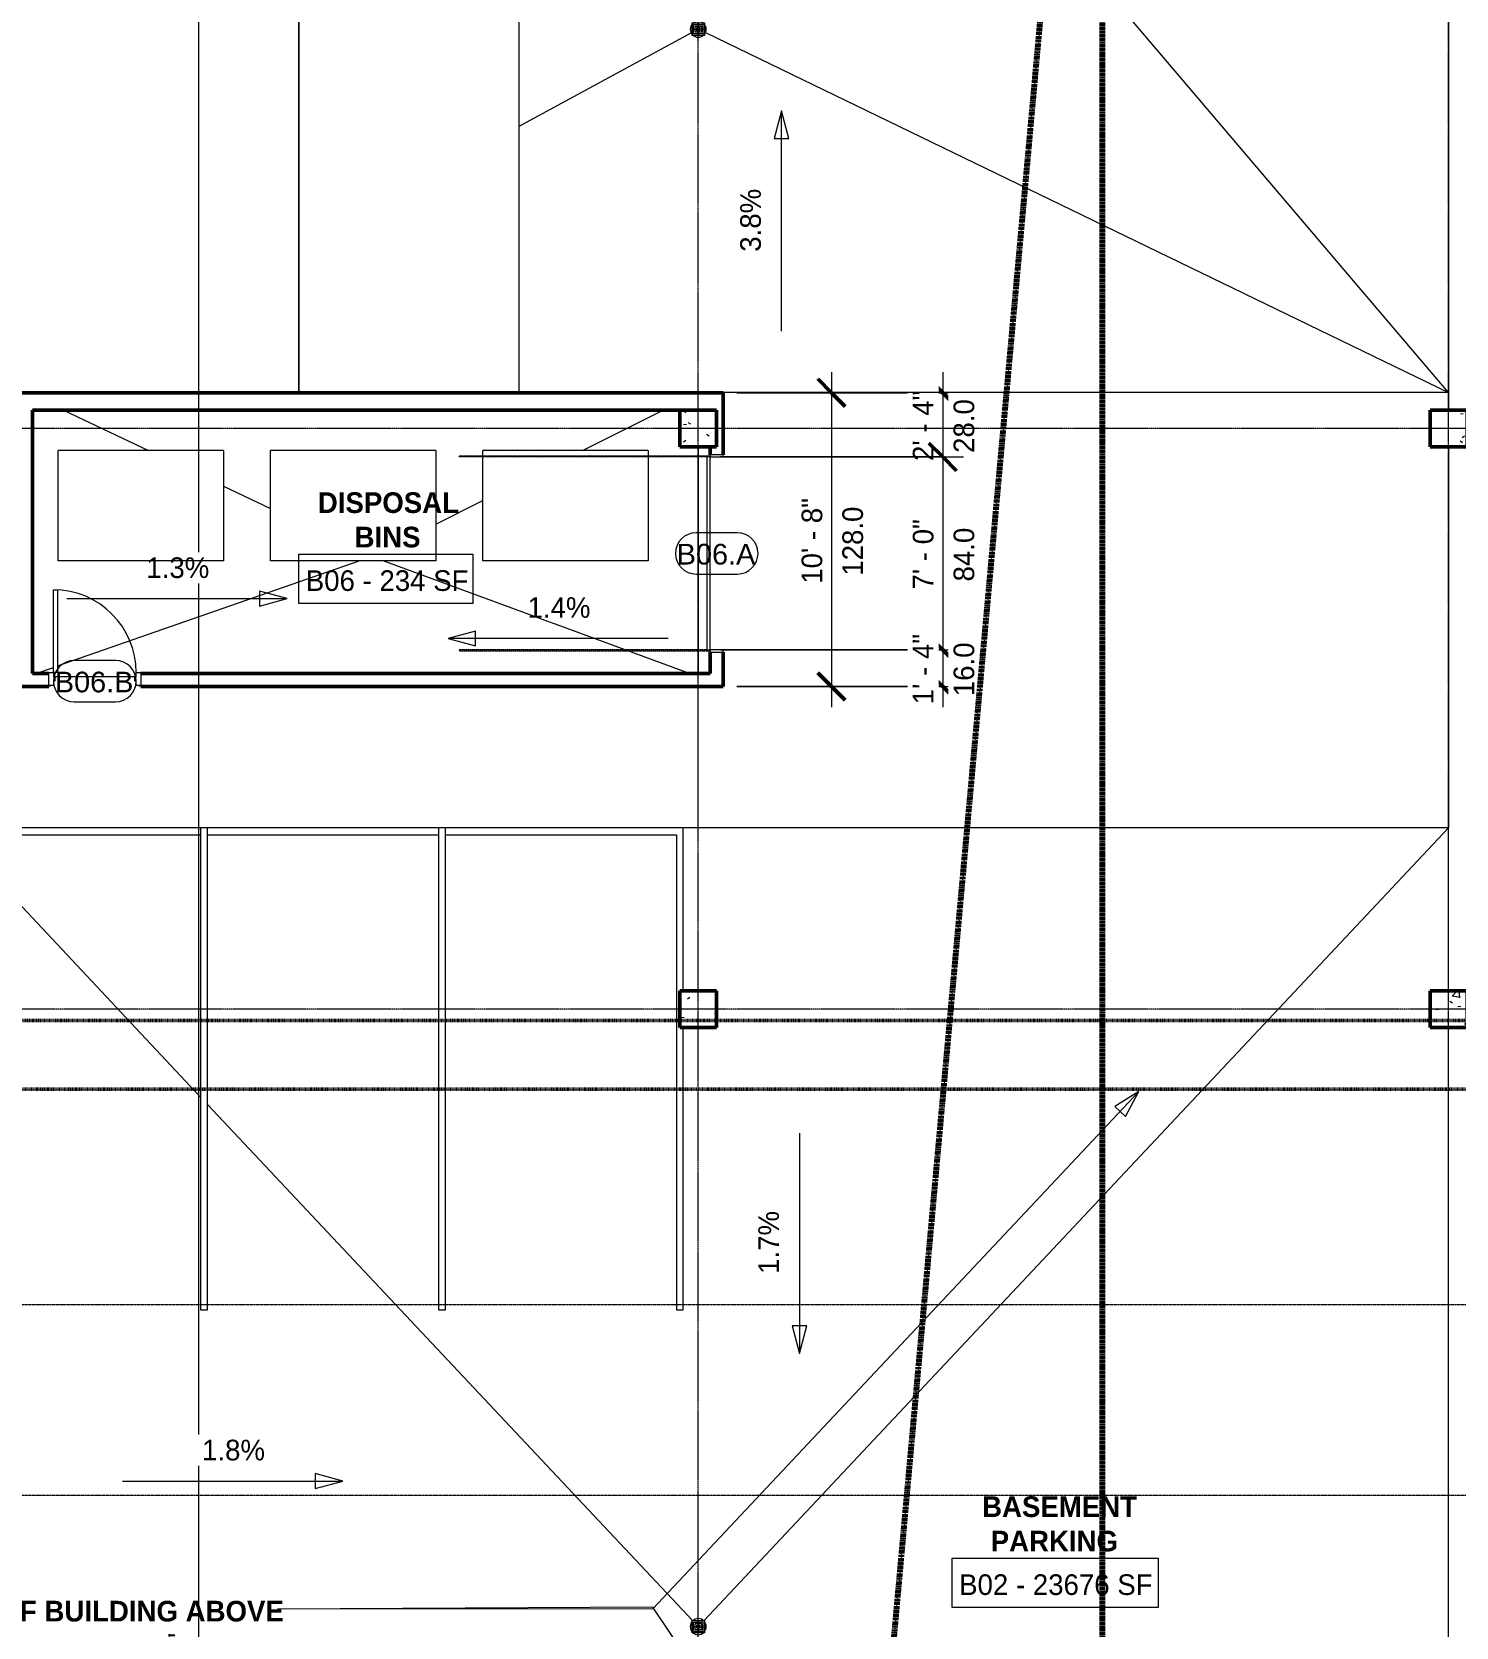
# Model space of a CAD drawing. Header units: inches. Extents: x -4218 to -1814, y 9706 to 12426.
# Drawn here: x -3118 to -2497, y 11013 to 11708 of the extents above; entities that cross this region are included whole.
import ezdxf

# ---------------------------------------------------------------- set-up
doc = ezdxf.new("R2010")
doc.units = ezdxf.units.IN
doc.header["$MEASUREMENT"] = 0
for name, pattern in [('Aligning Line 1_8_', [0.25, 0.125, -0.125]), ('Dash', [0.25, 0.125, -0.125]), ('Dash 1_16_', [0.125, 0.0625, -0.0625]), ('Grid Line 1_2_', [0.875, 0.5, -0.125, 0.125, -0.125])]:
    doc.linetypes.add(name, pattern=pattern)
for name, color, linetype, lineweight in [('0-2', 7, 'Continuous', 9), ('A-ANNO-DIMS', 211, 'Continuous', 9), ('A-ANNO-DIMS-96', 211, 'Continuous', 9), ('A-ANNO-NOTE', 131, 'Continuous', 9), ('A-AREA-IDEN', 2, 'Continuous', 9), ('A-DOOR-3', 31, 'Continuous', 20), ('A-DOOR-4', 31, 'Continuous', 9), ('A-DOOR-FRAM', 31, 'Continuous', 20), ('A-DOOR-HDLN', 31, 'Dash', 13), ('A-DOOR-IDEN', 31, 'Continuous', 9), ('A-FLOR-1', 10, 'Continuous', 13), ('A-GENM', 5, 'Continuous', 9), ('A-GENM-4', 5, 'Dash', 140), ('C-PROP-LINE-2', 91, 'Dash 1_16_', 50), ('G-ANNO-DIMS', 111, 'Continuous', 9), ('G-ANNO-SYMB', 111, 'Aligning Line 1_8_', 9), ('P-SANR-FIXT-1', 7, 'Continuous', 9), ('Q-SPCQ', 91, 'Continuous', 9), ('S-COLS', 52, 'Continuous', 9), ('S-COLS-1', 250, 'Continuous', 50), ('S-FNDN-7', 32, 'Continuous', 50), ('S-GRID-1', 1, 'Grid Line 1_2_', 9)]:
    doc.layers.add(name, color=color, linetype=linetype, lineweight=lineweight)
doc.styles.add('Arial_1', font='arial.ttf', dxfattribs={"height": 9})
doc.styles.add('Century Gothic', font='ufonts.com_century-gothic.ttf', dxfattribs={"height": 9})
doc.styles.add('Century Gothic_B', font='GOTHICB.TTF', dxfattribs={"height": 9})
doc.dimstyles.new('OD__1_16__Tol__', dxfattribs={"dimscale": 12, "dimtxt": 9.397514, "dimasz": 1, "dimexe": 0.75, "dimexo": 0.5, "dimgap": 0.125, "dimtad": 1, "dimdec": 4, "dimrnd": 0.0625, "dimzin": 3, "dimdsep": 46, "dimlunit": 4, "dimtxsty": 'Century Gothic', "dimblk1": 'OBLIQUE', "dimblk2": 'OBLIQUE', "dimsah": 1, "dimcen": 0.09, "dimdle": 0.75, "dimazin": 0, "dimtfac": 1, "dimtdec": 4, "dimtix": 1, "dimtmove": 0, "dimatfit": 3, "dimfxl": 1, "dimtvp": 1, "dimtfill": 1, "dimfrac": 2, "dimtolj": 1, "dimtzin": 0, "dimarcsym": 2})
doc.dimstyles.new('OD__1_8__Tol__', dxfattribs={"dimscale": 12, "dimtxt": 9.397514, "dimasz": 1, "dimexe": 0.75, "dimexo": 0.5, "dimgap": 0.125, "dimtad": 1, "dimdec": 3, "dimrnd": 0.125, "dimzin": 3, "dimdsep": 46, "dimlunit": 4, "dimtxsty": 'Century Gothic', "dimblk1": 'OBLIQUE', "dimblk2": 'OBLIQUE', "dimsah": 1, "dimcen": 0.09, "dimdle": 0.75, "dimazin": 0, "dimtfac": 1, "dimtdec": 4, "dimtix": 1, "dimtmove": 0, "dimatfit": 3, "dimfxl": 1, "dimtvp": 1, "dimtfill": 1, "dimfrac": 2, "dimtolj": 1, "dimtzin": 0, "dimarcsym": 2})

# ---------------------------------------------------------------- blocks, each defined once
blk = doc.blocks.new('DIMBLOCK13-FLOOR PLAN - BASEMENT')
at = {"layer": 'A-ANNO-DIMS-96', "lineweight": 50}
for p, q in [((-3045.16, 12089.19), (-3051.16, 12095.19)), ((-3045.16, 12089.19), (-3039.16, 12083.19)), ((-3045.16, 9889.19), (-3051.16, 9895.19)), ((-3045.16, 9889.19), (-3039.16, 9883.19))]:
    blk.add_line(p, q, dxfattribs=at)
at = {"layer": 'A-ANNO-DIMS-96'}
for p, q in [((-3045.16, 12098.19), (-3045.16, 9880.19)), ((-2832.12, 12089.19), (-3054.16, 12089.19)), ((-3045.16, 12089.19), (-2832.12, 12089.19)), ((-3813.32, 9889.19), (-3036.16, 9889.19)), ((-3045.16, 9889.19), (-3813.32, 9889.19))]:
    blk.add_line(p, q, dxfattribs=at)
at = {"layer": 'A-ANNO-DIMS-96', "color": 0, "insert": (-3058.19, 10966.44), "char_height": 9, "width": 54.5951, "attachment_point": 1, "rotation": 90, "line_spacing_factor": 0.984502, "style": 'Century Gothic', "bg_fill": 3, "box_fill_scale": 1.25, "bg_fill_color": 256, "bg_fill_true_color": 13158600, "bg_fill_transparency": 0}
blk.add_mtext('183\' - 4"', dxfattribs=at)
blk = doc.blocks.new('_Oblique')
at = {"color": 0, "linetype": 'ByBlock', "lineweight": -2}
blk.add_line((-0.5, -0.5), (0.5, 0.5), dxfattribs=at)
blk = doc.blocks.new('DIMBLOCK44-FLOOR PLAN - BASEMENT')
at = {"layer": 'A-ANNO-DIMS-96'}
for p, q in [((-2769.26, 11559.8), (-2769.26, 11413.8)), ((-2810.45, 11550.8), (-2760.26, 11550.8)), ((-2769.26, 11550.8), (-2810.45, 11550.8)), ((-2810.45, 11422.8), (-2760.26, 11422.8)), ((-2769.26, 11422.8), (-2810.45, 11422.8))]:
    blk.add_line(p, q, dxfattribs=at)
at = {"layer": 'A-ANNO-DIMS-96', "lineweight": 50}
for p, q in [((-2769.26, 11550.8), (-2775.26, 11556.8)), ((-2769.26, 11550.8), (-2763.26, 11544.8)), ((-2769.26, 11422.8), (-2775.26, 11428.8)), ((-2769.26, 11422.8), (-2763.26, 11416.8))]:
    blk.add_line(p, q, dxfattribs=at)
at = {"layer": 'A-ANNO-DIMS-96', "color": 0, "char_height": 9, "attachment_point": 1, "rotation": 90, "line_spacing_factor": 0.984502, "style": 'Century Gothic', "bg_fill": 3, "box_fill_scale": 1.25, "bg_fill_color": 256, "bg_fill_true_color": 13158600, "bg_fill_transparency": 0}
for s, insert, width in [('10\' - 8"', (-2782.29, 11467.56), 46.1821), ('128.0', (-2764.53, 11471.06), 37.7691)]:
    blk.add_mtext(s, dxfattribs=dict(at, insert=insert, width=width))
blk = doc.blocks.new('DIMBLOCK45-FLOOR PLAN - BASEMENT')
at = {"layer": 'A-ANNO-DIMS-96'}
for p, q in [((-2720.79, 11559.8), (-2720.79, 11522.8)), ((-2810.45, 11550.8), (-2711.79, 11550.8)), ((-2720.79, 11550.8), (-2810.45, 11550.8)), ((-2817.57, 11522.8), (-2711.79, 11522.8)), ((-2720.79, 11522.8), (-2817.57, 11522.8))]:
    blk.add_line(p, q, dxfattribs=at)
at = {"layer": 'A-ANNO-DIMS-96', "lineweight": 50}
for p, q in [((-2720.79, 11550.8), (-2726.79, 11556.8)), ((-2720.79, 11550.8), (-2714.79, 11544.8)), ((-2720.79, 11522.8), (-2726.79, 11528.8)), ((-2720.79, 11522.8), (-2714.79, 11516.8))]:
    blk.add_line(p, q, dxfattribs=at)
at = {"layer": 'A-ANNO-DIMS-96', "color": 0, "char_height": 9, "attachment_point": 1, "rotation": 90, "line_spacing_factor": 0.984502, "style": 'Century Gothic', "bg_fill": 3, "box_fill_scale": 1.25, "bg_fill_color": 256, "bg_fill_true_color": 13158600, "bg_fill_transparency": 0}
for s, insert, width in [('2\' - 4"', (-2733.83, 11521.06), 37.7691), ('28.0', (-2716.06, 11524.57), 29.356)]:
    blk.add_mtext(s, dxfattribs=dict(at, insert=insert, width=width))
blk = doc.blocks.new('DIMBLOCK46-FLOOR PLAN - BASEMENT')
at = {"layer": 'A-ANNO-DIMS-96', "lineweight": 50}
for p, q in [((-2720.79, 11522.8), (-2726.79, 11528.8)), ((-2720.79, 11522.8), (-2714.79, 11516.8)), ((-2720.79, 11438.8), (-2726.79, 11444.8)), ((-2720.79, 11438.8), (-2714.79, 11432.8))]:
    blk.add_line(p, q, dxfattribs=at)
at = {"layer": 'A-ANNO-DIMS-96'}
for p, q in [((-2817.57, 11522.8), (-2711.79, 11522.8)), ((-2720.79, 11522.8), (-2817.57, 11522.8)), ((-2720.79, 11522.8), (-2720.79, 11438.8)), ((-2817.57, 11438.8), (-2711.79, 11438.8)), ((-2720.79, 11438.8), (-2817.57, 11438.8))]:
    blk.add_line(p, q, dxfattribs=at)
at = {"layer": 'A-ANNO-DIMS-96', "color": 0, "char_height": 9, "attachment_point": 1, "rotation": 90, "line_spacing_factor": 0.984502, "style": 'Century Gothic', "bg_fill": 3, "box_fill_scale": 1.25, "bg_fill_color": 256, "bg_fill_true_color": 13158600, "bg_fill_transparency": 0}
for s, insert, width in [('7\' - 0"', (-2733.83, 11465.06), 37.7691), ('84.0', (-2716.06, 11468.57), 29.356)]:
    blk.add_mtext(s, dxfattribs=dict(at, insert=insert, width=width))
blk = doc.blocks.new('DIMBLOCK47-FLOOR PLAN - BASEMENT')
at = {"layer": 'A-ANNO-DIMS-96', "lineweight": 50}
for p, q in [((-2720.79, 11438.8), (-2726.79, 11444.8)), ((-2720.79, 11438.8), (-2714.79, 11432.8)), ((-2720.79, 11422.8), (-2726.79, 11428.8)), ((-2720.79, 11422.8), (-2714.79, 11416.8))]:
    blk.add_line(p, q, dxfattribs=at)
at = {"layer": 'A-ANNO-DIMS-96'}
for p, q in [((-2817.57, 11438.8), (-2711.79, 11438.8)), ((-2720.79, 11438.8), (-2817.57, 11438.8)), ((-2720.79, 11438.8), (-2720.79, 11413.8)), ((-2810.45, 11422.8), (-2711.79, 11422.8)), ((-2720.79, 11422.8), (-2810.45, 11422.8))]:
    blk.add_line(p, q, dxfattribs=at)
at = {"layer": 'A-ANNO-DIMS-96', "color": 0, "char_height": 9, "attachment_point": 1, "rotation": 90, "line_spacing_factor": 0.984502, "style": 'Century Gothic', "bg_fill": 3, "box_fill_scale": 1.25, "bg_fill_color": 256, "bg_fill_true_color": 13158600, "bg_fill_transparency": 0}
for s, insert, width in [('1\' - 4"', (-2733.83, 11415.06), 37.7691), ('16.0', (-2716.06, 11418.57), 29.356)]:
    blk.add_mtext(s, dxfattribs=dict(at, insert=insert, width=width))
blk = doc.blocks.new('Concrete-Rectangular-Column - ONE-V5-FLOOR PLAN - BASEMENT')
at = {"layer": 'S-COLS'}
h = blk.add_hatch(dxfattribs=at)
h.set_pattern_fill('FP_7', color=256, style=0, pattern_type=2)
h.set_pattern_definition([(50, (2827.324, -11535.19), (27.5427, -2.40992), [2.88, -31.68]), (355, (2827.324, -11535.19), (-5.327844, 28.884266), [2.304, -25.344]), (100.451, (2829.62, -11535.39), (22.215316, 26.47393), [2.448, -26.924]), (46.184, (2827.324, -11527.51), (40.98187, -6.35642), [4.32, -47.52]), (96.636, (2830.74, -11528.04), (35.89075, 37.40619), [3.671, -40.386]), (351.184, (2827.324, -11527.51), (35.89097, 37.40622), [3.456, -38.016]), (21, (2831.164, -11529.43), (22.921036, -15.46073), [2.88, -31.68]), (326, (2831.164, -11529.43), (9.34353, 27.84574), [2.304, -25.344]), (71.451, (2833.074, -11530.718), (32.26477, 12.38442), [2.448, -26.924]), (37.5, (2827.324, -11535.189), (0.466855, 12.782707), [1.267, -23.77, 1.267, -24.461, -25.44]), (37.5, (2827.324, -11535.189), (0.466855, 12.782707), [-50.765, 1.267, -24.173]), (7.5, (2827.324, -11535.189), (10.10159, 15.14509), [1.267, -13.402, 1.267, -23.194, -9.696]), (7.5, (2827.324, -11535.189), (10.10159, 15.14509), [-39.13, 1.267, -8.429]), (327.5, (2818.761, -11535.189), (20.499161, -0.86578), [1.267, -8.333, 1.267, -28.685, -39.744]), (327.5, (2818.761, -11535.189), (20.499161, -0.86578), [-39.552, 1.267, -38.477]), (317.5, (2814.921, -11535.189), (22.39478, 3.844288), [1.267, -11.213, 1.267, -18.624, -28.224]), (317.5, (2814.921, -11535.189), (22.39478, 3.844288), [-32.371, 1.267, -26.957])])
h.paths.add_polyline_path([(8, -8), (8, 8), (-8, 7.99), (-8, -8), (5.25, -8)], flags=0)
at = {"layer": 'S-COLS-1'}
for p, q in [((8, 8), (-8, 8)), ((-8, 8), (-8, -8)), ((8, -8), (8, 8)), ((-8, -8), (8, -8))]:
    blk.add_line(p, q, dxfattribs=at)
blk = doc.blocks.new('Concrete-Rectangular-Column - ONE-V7-FLOOR PLAN - BASEMENT')
at = {"layer": 'S-COLS'}
h = blk.add_hatch(dxfattribs=at)
h.set_pattern_fill('FP_9', color=256, style=0, pattern_type=2)
h.set_pattern_definition([(50, (2500.324, -11535.19), (27.5427, -2.40992), [2.88, -31.68]), (355, (2500.324, -11535.19), (-5.327844, 28.884266), [2.304, -25.344]), (100.451, (2502.62, -11535.39), (22.215316, 26.47393), [2.448, -26.924]), (46.184, (2500.324, -11527.51), (40.98187, -6.35642), [4.32, -47.52]), (96.636, (2503.74, -11528.04), (35.89075, 37.40619), [3.671, -40.386]), (351.184, (2500.324, -11527.51), (35.89097, 37.40622), [3.456, -38.016]), (21, (2504.164, -11529.43), (22.921036, -15.46073), [2.88, -31.68]), (326, (2504.164, -11529.43), (9.34353, 27.84574), [2.304, -25.344]), (71.451, (2506.074, -11530.718), (32.26477, 12.38442), [2.448, -26.924]), (37.5, (2500.324, -11535.189), (0.466855, 12.782707), [1.267, -23.77, 1.267, -24.461, -25.44]), (37.5, (2500.324, -11535.189), (0.466855, 12.782707), [-50.765, 1.267, -24.173]), (7.5, (2500.324, -11535.189), (10.10159, 15.14509), [1.267, -13.402, 1.267, -23.194, -9.696]), (7.5, (2500.324, -11535.189), (10.10159, 15.14509), [-39.13, 1.267, -8.429]), (327.5, (2491.761, -11535.189), (20.499161, -0.86578), [1.267, -8.333, 1.267, -28.685, -39.744]), (327.5, (2491.761, -11535.189), (20.499161, -0.86578), [-39.552, 1.267, -38.477]), (317.5, (2487.921, -11535.189), (22.39478, 3.844288), [1.267, -11.213, 1.267, -18.624, -28.224]), (317.5, (2487.921, -11535.189), (22.39478, 3.844288), [-32.371, 1.267, -26.957])])
h.paths.add_polyline_path([(8, -8), (8, 8), (-8, 8), (-8, -8), (7.14, -8)], flags=0)
at = {"layer": 'S-COLS-1'}
for p, q in [((8, 8), (-8, 8)), ((-8, 8), (-8, -8)), ((8, -8), (8, 8)), ((-8, -8), (8, -8))]:
    blk.add_line(p, q, dxfattribs=at)
blk = doc.blocks.new('Concrete-Rectangular-Column - ONE-V10-FLOOR PLAN - BASEMENT')
at = {"layer": 'S-COLS'}
h = blk.add_hatch(dxfattribs=at)
h.set_pattern_fill('FP_12', color=256, style=0, pattern_type=2)
h.set_pattern_definition([(50, (2827.324, -11282.19), (27.5427, -2.40992), [2.88, -31.68]), (355, (2827.324, -11282.19), (-5.327844, 28.884266), [2.304, -25.344]), (100.451, (2829.62, -11282.39), (22.215316, 26.47393), [2.448, -26.924]), (46.184, (2827.324, -11274.51), (40.98187, -6.35642), [4.32, -47.52]), (96.636, (2830.74, -11275.04), (35.89075, 37.40619), [3.671, -40.386]), (351.184, (2827.324, -11274.51), (35.89097, 37.40622), [3.456, -38.016]), (21, (2831.164, -11276.43), (22.921036, -15.46073), [2.88, -31.68]), (326, (2831.164, -11276.43), (9.34353, 27.84574), [2.304, -25.344]), (71.451, (2833.074, -11277.718), (32.26477, 12.38442), [2.448, -26.924]), (37.5, (2827.324, -11282.189), (0.466855, 12.782707), [1.267, -23.77, 1.267, -24.461, -25.44]), (37.5, (2827.324, -11282.189), (0.466855, 12.782707), [-50.765, 1.267, -24.173]), (7.5, (2827.324, -11282.189), (10.10159, 15.14509), [1.267, -13.402, 1.267, -23.194, -9.696]), (7.5, (2827.324, -11282.189), (10.10159, 15.14509), [-39.13, 1.267, -8.429]), (327.5, (2818.761, -11282.189), (20.499161, -0.86578), [1.267, -8.333, 1.267, -28.685, -39.744]), (327.5, (2818.761, -11282.189), (20.499161, -0.86578), [-39.552, 1.267, -38.477]), (317.5, (2814.921, -11282.189), (22.39478, 3.844288), [1.267, -11.213, 1.267, -18.624, -28.224]), (317.5, (2814.921, -11282.189), (22.39478, 3.844288), [-32.371, 1.267, -26.957])])
h.paths.add_polyline_path([(-6.5, -8), (8, -8), (8, 8), (-8, 8), (-8, -8)], flags=0)
at = {"layer": 'S-COLS-1'}
for p, q in [((8, 8), (-8, 8)), ((-8, 8), (-8, -8)), ((8, -8), (8, 8)), ((-8, -8), (8, -8))]:
    blk.add_line(p, q, dxfattribs=at)
blk = doc.blocks.new('Concrete-Rectangular-Column - ONE-V12-FLOOR PLAN - BASEMENT')
at = {"layer": 'S-COLS'}
h = blk.add_hatch(dxfattribs=at)
h.set_pattern_fill('FP_14', color=256, style=0, pattern_type=2)
h.set_pattern_definition([(50, (2500.324, -11282.19), (27.5427, -2.40992), [2.88, -31.68]), (355, (2500.324, -11282.19), (-5.327844, 28.884266), [2.304, -25.344]), (100.451, (2502.62, -11282.39), (22.215316, 26.47393), [2.448, -26.924]), (46.184, (2500.324, -11274.51), (40.98187, -6.35642), [4.32, -47.52]), (96.636, (2503.74, -11275.04), (35.89075, 37.40619), [3.671, -40.386]), (351.184, (2500.324, -11274.51), (35.89097, 37.40622), [3.456, -38.016]), (21, (2504.164, -11276.43), (22.921036, -15.46073), [2.88, -31.68]), (326, (2504.164, -11276.43), (9.34353, 27.84574), [2.304, -25.344]), (71.451, (2506.074, -11277.718), (32.26477, 12.38442), [2.448, -26.924]), (37.5, (2500.324, -11282.189), (0.466855, 12.782707), [1.267, -23.77, 1.267, -24.461, -25.44]), (37.5, (2500.324, -11282.189), (0.466855, 12.782707), [-50.765, 1.267, -24.173]), (7.5, (2500.324, -11282.189), (10.10159, 15.14509), [1.267, -13.402, 1.267, -23.194, -9.696]), (7.5, (2500.324, -11282.189), (10.10159, 15.14509), [-39.13, 1.267, -8.429]), (327.5, (2491.761, -11282.189), (20.499161, -0.86578), [1.267, -8.333, 1.267, -28.685, -39.744]), (327.5, (2491.761, -11282.189), (20.499161, -0.86578), [-39.552, 1.267, -38.477]), (317.5, (2487.921, -11282.189), (22.39478, 3.844288), [1.267, -11.213, 1.267, -18.624, -28.224]), (317.5, (2487.921, -11282.189), (22.39478, 3.844288), [-32.371, 1.267, -26.957])])
h.paths.add_polyline_path([(8, -8), (8, 8), (-8, 8), (-8, -8), (6.5, -8)], flags=0)
at = {"layer": 'S-COLS-1'}
for p, q in [((8, 8), (-8, 8)), ((-8, 8), (-8, -8)), ((8, -8), (8, 8)), ((-8, -8), (8, -8))]:
    blk.add_line(p, q, dxfattribs=at)
blk = doc.blocks.new('Drain-Floor-WATTS-Square-Stainless_Steel_Strainer-Type_FD-1200-M - 2_ Outlet with 5_ Strainer-2528673-FLOOR PLAN - BASEMENT')
at = {"layer": 'P-SANR-FIXT-1'}
for p, q in [((-2.707, -2.707), (-2.707, 2.707)), ((-2.707, 2.707), (2.707, 2.707)), ((-2.03025, -2.03025), (-2.03025, 2.03025)), ((-2.03025, 2.03025), (2.03025, 2.03025)), ((-1.3535, -1.3535), (-1.3535, 1.3535)), ((-1.3535, 1.3535), (1.3535, 1.3535)), ((-0.67675, -0.67675), (-0.67675, 0.67675)), ((-0.67675, 0.67675), (0.67675, 0.67675)), ((0, 2.707), (0, -2.707)), ((0.67675, 0.67675), (0.67675, -0.67675)), ((1.3535, 1.3535), (1.3535, -1.3535)), ((2.03025, 2.03025), (2.03025, -2.03025)), ((2.707, 2.707), (2.707, -2.707)), ((-2.707, 0), (2.707, 0)), ((2.707, -2.707), (-2.707, -2.707)), ((2.03025, -2.03025), (-2.03025, -2.03025)), ((1.3535, -1.3535), (-1.3535, -1.3535)), ((0.67675, -0.67675), (-0.67675, -0.67675))]:
    blk.add_line(p, q, dxfattribs=at)
for start, end in [(360, 180), (180, 360)]:
    blk.add_arc((0, 0), 3.5, start, end, dxfattribs=at)

msp = doc.modelspace()

# ---------------------------------------------------------------- linework, layer by layer
at = {"layer": 'A-ANNO-NOTE'}
for p, q in [((-2635.28723, 11246.41978), (-2847.17385, 11021.00274)), ((-2635.28723, 11246.41978), (-2645.84888, 11239.87837)), ((-2641.16318, 11235.47392), (-2635.28723, 11246.41978)), ((-2645.84888, 11239.87837), (-2641.16318, 11235.47392)), ((-2847.17385, 11021.64972), (-3010.67684, 11020.82228)), ((-2847.17385, 11021.00274), (-3010.67684, 11020.82228)), ((-2732.31301, 10851.26004), (-2847.17385, 11021.64972))]:
    msp.add_line(p, q, dxfattribs=at)
at = {"layer": 'A-AREA-IDEN', "flags": 128}
msp.add_lwpolyline([(-2716.63515, 11043.00192), (-2626.88082, 11043.00192), (-2626.88082, 11021.50586), (-2716.63515, 11021.50586)], close=True, dxfattribs=at)
at = {"layer": 'A-FLOR-1'}
for p, q in [((-2500.32374, 11839.1894), (-2500.32374, 11550.82814)), ((-2500.32374, 11550.82814), (-2500.32374, 11543.1894)), ((-2500.32374, 11527.1894), (-2500.32374, 11361.1894)), ((-2500.32374, 11290.1894), (-2500.32374, 11361.1894)), ((-2500.32374, 10824.1894), (-2500.32374, 11274.1894))]:
    msp.add_line(p, q, dxfattribs=at)
at = {"layer": 'A-GENM-4'}
msp.add_line((-2651.12374, 10305.3894), (-2651.12374, 11860.3894), dxfattribs=at)
at = {"layer": 'G-ANNO-DIMS'}
for p, q in [((-2791.05897, 11673.56365), (-2794.27436, 11661.56365)), ((-2787.84358, 11661.56365), (-2791.05897, 11673.56365)), ((-2791.05897, 11577.56365), (-2791.05897, 11673.56365)), ((-2794.27436, 11661.56365), (-2787.84358, 11661.56365)), ((-2783.17082, 11228.22768), (-2783.17082, 11132.22768)), ((-2779.95543, 11144.22768), (-2786.38621, 11144.22768)), ((-2786.38621, 11144.22768), (-2783.17082, 11132.22768)), ((-2783.17082, 11132.22768), (-2779.95543, 11144.22768))]:
    msp.add_line(p, q, dxfattribs=at)
at = {"layer": 'G-ANNO-SYMB'}
for p, q in [((-1910.95031, 11153.42614), (-4027.08301, 11153.42614)), ((-1910.95031, 11070.38095), (-4027.08301, 11070.38095))]:
    msp.add_line(p, q, dxfattribs=at)
at = {"layer": 'S-FNDN-7'}
for p, q in [((-2816.44874, 11550.8019), (-3204.37374, 11550.8019)), ((-2816.44874, 11523.8019), (-2816.44874, 11550.8019)), ((-3117.46164, 11543.1769), (-2835.32374, 11543.1769)), ((-3117.46164, 11428.4269), (-3117.46164, 11543.1769)), ((-2822.07374, 11527.1894), (-2822.07374, 11523.8019)), ((-2822.07374, 11437.8019), (-2822.07374, 11428.4269)), ((-2816.44874, 11422.8019), (-2816.44874, 11437.8019)), ((-3110.27414, 11428.4269), (-3117.46164, 11428.4269)), ((-2822.07374, 11428.4269), (-3070.27414, 11428.4269)), ((-3123.08664, 11422.8019), (-3110.27414, 11422.8019)), ((-3110.27414, 11422.8019), (-3110.27414, 11423.1769)), ((-3070.27414, 11423.1769), (-3070.27414, 11422.8019)), ((-3070.27414, 11422.8019), (-2816.44874, 11422.8019))]:
    msp.add_line(p, q, dxfattribs=at)
at = {"layer": 'S-GRID-1'}
msp.add_line((-2500.32374, 9836.17969), (-2500.32374, 12376.79045), dxfattribs=at)

# ---------------------------------------------------------------- block references
at = {"layer": '0-2'}
for name, p in [('Concrete-Rectangular-Column - ONE-V7-FLOOR PLAN - BASEMENT', (-2500.32374, 11535.1894)), ('Concrete-Rectangular-Column - ONE-V12-FLOOR PLAN - BASEMENT', (-2500.32374, 11282.1894))]:
    msp.add_blockref(name, p, dxfattribs=at)

# ---------------------------------------------------------------- texts
at = {"layer": 'A-ANNO-NOTE', "insert": (-3188.42802, 11024.4641), "char_height": 9, "width": 215.433, "attachment_point": 1, "style": 'Century Gothic_B'}
msp.add_mtext('OUTLINE OF BUILDING ABOVE', dxfattribs=at)
at = {"layer": 'A-AREA-IDEN', "char_height": 9, "attachment_point": 1}
for s, insert, width, style in [('BASEMENT', (-2703.6383, 11069.97479), 76.962, 'Century Gothic_B'), ('PARKING', (-2699.8883, 11054.97479), 67.872, 'Century Gothic_B'), ('B02 - 23676 SF', (-2713.63515, 11036.00192), 101.202, 'Century Gothic')]:
    msp.add_mtext(s, dxfattribs=dict(at, insert=insert, width=width, style=style))
at = {"layer": 'G-ANNO-DIMS', "insert": (-2809.04231, 11612.21966), "char_height": 9, "width": 32.0255812, "attachment_point": 1, "rotation": 90, "line_spacing_factor": 0.984502, "style": 'Century Gothic', "bg_fill": 3, "box_fill_scale": 1.25, "bg_fill_color": 256, "bg_fill_true_color": 13158600, "bg_fill_transparency": 0}
msp.add_mtext('3.8%', dxfattribs=at)

# ---------------------------------------------------------------- next in the draw order: texts
at = {"layer": 'G-ANNO-DIMS', "insert": (-2801.15416, 11166.88369), "char_height": 9, "width": 32.0255812, "attachment_point": 1, "rotation": 90, "line_spacing_factor": 0.984502, "style": 'Century Gothic', "bg_fill": 3, "box_fill_scale": 1.25, "bg_fill_color": 256, "bg_fill_true_color": 13158600, "bg_fill_transparency": 0}
msp.add_mtext('1.7%', dxfattribs=at)

# ---------------------------------------------------------------- next in the draw order: dimensions: what is measured, and where the dimension line sits
at = {"layer": 'A-ANNO-DIMS'}
for base, p1, p2, dimstyle, override, picture, middle in [((-3045.15688, 9889.1894), (-2826.12374, 12089.1894), (-3819.32374, 9889.1894), 'OD__1_8__Tol__', {"dimpost": '<>', "dimfxl": 2413.803273}, 'DIMBLOCK13-FLOOR PLAN - BASEMENT', (-3051.38326, 10989.1894)), ((-2769.25679, 11422.8019), (-2816.44874, 11550.8019), (-2816.44874, 11422.8019), 'OD__1_16__Tol__', {"dimpost": '<>\\X', "dimfxl": 128}, 'DIMBLOCK44-FLOOR PLAN - BASEMENT', (-2769.25679, 11486.8019))]:
    dim = msp.add_linear_dim(base=base, p1=p1, p2=p2, angle=90, dimstyle=dimstyle, override=override, dxfattribs=at)
    dim.commit()
    dim.dimension.update_dxf_attribs({"geometry": picture, "text_midpoint": middle})

# ---------------------------------------------------------------- next in the draw order: linework, layer by layer
at = {"layer": 'A-AREA-IDEN', "flags": 128}
msp.add_lwpolyline([(-3001.34386, 11480.43434), (-2925.57378, 11480.43434), (-2925.57378, 11458.93827), (-3001.34386, 11458.93827)], close=True, dxfattribs=at)
at = {"layer": 'A-DOOR-3'}
for p, q in [((-3108.27414, 11428.9269), (-3108.27414, 11464.9269)), ((-3108.27414, 11464.9269), (-3106.52414, 11464.9269)), ((-3106.52414, 11464.9269), (-3106.52414, 11428.9269)), ((-3106.52414, 11428.9269), (-3108.27414, 11428.9269))]:
    msp.add_line(p, q, dxfattribs=at)
at = {"layer": 'A-DOOR-FRAM'}
for p, q in [((-3110.27414, 11428.9269), (-3108.27414, 11428.9269)), ((-3110.27414, 11423.1769), (-3110.27414, 11428.9269)), ((-3108.27414, 11428.9269), (-3108.27414, 11426.9894)), ((-3108.27414, 11426.9894), (-3107.64914, 11426.9894)), ((-3107.64914, 11426.9894), (-3107.64914, 11425.1144)), ((-3072.89914, 11426.9894), (-3072.27414, 11426.9894)), ((-3072.89914, 11425.1144), (-3072.89914, 11426.9894)), ((-3072.27414, 11426.9894), (-3072.27414, 11428.9269)), ((-3072.27414, 11428.9269), (-3070.27414, 11428.9269)), ((-3070.27414, 11428.9269), (-3070.27414, 11423.1769)), ((-3108.27414, 11423.1769), (-3110.27414, 11423.1769)), ((-3108.27414, 11425.1144), (-3108.27414, 11423.1769)), ((-3107.64914, 11425.1144), (-3108.27414, 11425.1144)), ((-3072.27414, 11425.1144), (-3072.89914, 11425.1144)), ((-3072.27414, 11423.1769), (-3072.27414, 11425.1144)), ((-3070.27414, 11423.1769), (-3072.27414, 11423.1769))]:
    msp.add_line(p, q, dxfattribs=at)
at = {"layer": 'A-DOOR-HDLN'}
for p, q in [((-2931.57374, 11522.8019), (-2931.57374, 11523.3019)), ((-2931.57374, 11438.8019), (-2931.57374, 11438.3019))]:
    msp.add_line(p, q, dxfattribs=at)
at = {"layer": 'A-DOOR-IDEN'}
for p, q in [((-3081.27414, 11434.1144), (-3099.27414, 11434.1144)), ((-3099.27414, 11416.1144), (-3081.27414, 11416.1144))]:
    msp.add_line(p, q, dxfattribs=at)
for centre, start, end in [((-2828.26124, 11480.8019), 90, 270), ((-3099.27414, 11425.1144), 90, 270), ((-3081.27414, 11425.1144), 270, 90)]:
    msp.add_arc(centre, 9, start, end, dxfattribs=at)
at = {"layer": 'A-FLOR-1'}
for p, q in [((-3001.38553, 11778.9894), (-3001.38553, 11550.8019)), ((-3001.38553, 11550.8019), (-3001.38553, 11778.9894)), ((-2905.38553, 11550.8019), (-2905.38553, 11778.9894)), ((-2905.38553, 11666.94793), (-2830.39198, 11707.52908)), ((-2827.32374, 11550.82814), (-2905.38553, 11550.82814)), ((-2827.37613, 11550.8019), (-2827.32374, 11550.82814)), ((-3103.86939, 11543.1769), (-3066.85132, 11525.5894)), ((-2877.70095, 11525.5894), (-2842.59583, 11543.1769)), ((-2827.32374, 11527.1894), (-2827.32374, 11428.4269)), ((-3034.22374, 11510.08784), (-3013.67374, 11500.32442)), ((-2941.67374, 11493.53933), (-2921.12374, 11503.83478)), ((-3116.02728, 11428.4269), (-3108.27414, 11431.13237)), ((-3072.27414, 11427.04979), (-3108.27414, 11427.04979)), ((-2827.32374, 11361.1894), (-2827.32374, 11422.8019)), ((-2827.32374, 11361.1894), (-2833.81983, 11361.1894)), ((-2500.32374, 11361.1894), (-2827.32374, 11361.1894)), ((-2824.93564, 11015.73086), (-2500.32374, 11361.1894)), ((-3044.15577, 11243.94642), (-3144.82374, 11351.0793))]:
    msp.add_line(p, q, dxfattribs=at)
at = {"layer": 'A-GENM'}
for p, q in [((-3041.15577, 11361.1894), (-3147.82374, 11361.1894)), ((-3144.82374, 11358.1894), (-3044.15577, 11358.1894)), ((-2937.4878, 11361.1894), (-3044.15577, 11361.1894)), ((-3044.15577, 11361.1894), (-3044.15577, 11151.1894)), ((-3044.15577, 11358.1894), (-3044.15577, 11151.1894)), ((-3041.15577, 11151.1894), (-3041.15577, 11361.1894)), ((-3041.15577, 11151.1894), (-3041.15577, 11358.1894)), ((-3041.15577, 11358.1894), (-2940.4878, 11358.1894)), ((-2833.81983, 11361.1894), (-2940.4878, 11361.1894)), ((-2940.4878, 11361.1894), (-2940.4878, 11151.1894)), ((-2940.4878, 11358.1894), (-2940.4878, 11151.1894)), ((-2937.4878, 11151.1894), (-2937.4878, 11361.1894)), ((-2937.4878, 11151.1894), (-2937.4878, 11358.1894)), ((-2937.4878, 11358.1894), (-2836.81983, 11358.1894)), ((-2836.81983, 11358.1894), (-2836.81983, 11151.1894)), ((-2833.81983, 11290.1894), (-2833.81983, 11361.1894)), ((-2833.81983, 11151.1894), (-2833.81983, 11274.1894)), ((-3044.15577, 11151.1894), (-3041.15577, 11151.1894)), ((-3044.15577, 11151.1894), (-3041.15577, 11151.1894)), ((-2940.4878, 11151.1894), (-2937.4878, 11151.1894)), ((-2940.4878, 11151.1894), (-2937.4878, 11151.1894)), ((-2836.81983, 11151.1894), (-2833.81983, 11151.1894))]:
    msp.add_line(p, q, dxfattribs=at)
at = {"layer": 'C-PROP-LINE-2'}
for p, q in [((-2099.26202, 11277.2894), (-3402.04874, 11277.2894)), ((-2068.92374, 11247.3894), (-3400.04874, 11247.3894))]:
    msp.add_line(p, q, dxfattribs=at)
at = {"layer": 'G-ANNO-DIMS'}
for p, q in [((-3102.48214, 11461.07577), (-3006.48214, 11461.07577)), ((-3006.48214, 11461.07577), (-3018.48214, 11464.29116)), ((-3018.48214, 11464.29116), (-3018.48214, 11457.86038)), ((-3018.48214, 11457.86038), (-3006.48214, 11461.07577)), ((-2924.36298, 11446.95254), (-2936.36298, 11443.73715)), ((-2924.36298, 11440.52176), (-2924.36298, 11446.95254)), ((-2936.36298, 11443.73715), (-2924.36298, 11440.52176)), ((-2840.36298, 11443.73715), (-2936.36298, 11443.73715)), ((-2982.20029, 11076.65291), (-2994.20029, 11079.8683)), ((-2994.20029, 11079.8683), (-2994.20029, 11073.43752)), ((-3078.20029, 11076.65291), (-2982.20029, 11076.65291)), ((-2994.20029, 11073.43752), (-2982.20029, 11076.65291))]:
    msp.add_line(p, q, dxfattribs=at)
at = {"layer": 'Q-SPCQ'}
for p, q in [((-3106.22374, 11477.5894), (-3106.22374, 11525.5894)), ((-3034.22374, 11525.5894), (-3106.22374, 11525.5894)), ((-3013.67374, 11477.5894), (-3013.67374, 11525.5894)), ((-2941.67374, 11525.5894), (-3013.67374, 11525.5894)), ((-2941.67374, 11525.5894), (-2941.67374, 11477.5894)), ((-2921.12374, 11477.5894), (-2921.12374, 11525.5894)), ((-2849.12374, 11525.5894), (-2921.12374, 11525.5894)), ((-2849.12374, 11525.5894), (-2849.12374, 11477.5894)), ((-2941.67374, 11477.5894), (-3013.67374, 11477.5894)), ((-2849.12374, 11477.5894), (-2921.12374, 11477.5894))]:
    msp.add_line(p, q, dxfattribs=at)
at = {"layer": 'S-GRID-1'}
for p, q in [((-2827.32374, 9836.17969), (-2827.32374, 12376.79045)), ((-1814.20638, 11282.1894), (-4168.71446, 11282.1894))]:
    msp.add_line(p, q, dxfattribs=at)

# ---------------------------------------------------------------- next in the draw order: block references
at = {"layer": '0-2'}
for name, p in [('Drain-Floor-WATTS-Square-Stainless_Steel_Strainer-Type_FD-1200-M - 2_ Outlet with 5_ Strainer-2528673-FLOOR PLAN - BASEMENT', (-2827.32374, 11709.1894)), ('Concrete-Rectangular-Column - ONE-V10-FLOOR PLAN - BASEMENT', (-2827.32374, 11282.1894)), ('Drain-Floor-WATTS-Square-Stainless_Steel_Strainer-Type_FD-1200-M - 2_ Outlet with 5_ Strainer-2528673-FLOOR PLAN - BASEMENT', (-2827.32374, 11013.1894))]:
    msp.add_blockref(name, p, dxfattribs=at)

# ---------------------------------------------------------------- next in the draw order: texts
at = {"layer": 'A-AREA-IDEN', "char_height": 9, "attachment_point": 1}
for s, insert, width, style in [('DISPOSAL', (-2993.09032, 11507.40721), 71.508, 'Century Gothic_B'), ('BINS', (-2977.09032, 11492.40721), 33.027, 'Century Gothic_B'), ('B06 - 234 SF', (-2998.34386, 11473.43434), 84.234, 'Century Gothic')]:
    msp.add_mtext(s, dxfattribs=dict(at, insert=insert, width=width, style=style))
at = {"layer": 'A-DOOR-IDEN', "insert": (-3107.70129, 11429.2583), "char_height": 9, "width": 41.814, "attachment_point": 1, "style": 'Arial_1'}
msp.add_mtext('B06.B', dxfattribs=at)
at = {"layer": 'G-ANNO-DIMS', "char_height": 9, "width": 32.0255812, "attachment_point": 1, "line_spacing_factor": 0.984502, "style": 'Century Gothic', "bg_fill": 3, "box_fill_scale": 1.25, "bg_fill_color": 256, "bg_fill_true_color": 13158600, "bg_fill_transparency": 0}
for s, insert in [('1.3%', (-3067.82613, 11479.05911)), ('1.4%', (-2901.70697, 11461.72049)), ('1.8%', (-3043.54429, 11094.63624))]:
    msp.add_mtext(s, dxfattribs=dict(at, insert=insert))

# ---------------------------------------------------------------- next in the draw order: dimensions: what is measured, and where the dimension line sits
at = {"layer": 'A-ANNO-DIMS'}
dim = msp.add_linear_dim(base=(-2720.79235, 11522.8019), p1=(-2816.44874, 11550.8019), p2=(-2823.57374, 11522.8019), angle=90, dimstyle='OD__1_16__Tol__', override={"dimpost": '<>\\X', "dimfxl": 28.892311}, dxfattribs=at)
dim.commit()
dim.dimension.update_dxf_attribs({"geometry": 'DIMBLOCK45-FLOOR PLAN - BASEMENT', "text_midpoint": (-2720.79235, 11536.8019)})

# ---------------------------------------------------------------- next in the draw order: linework, layer by layer
at = {"layer": 'A-DOOR-4'}
msp.add_arc((-3108.27414, 11428.9269), 36, 0, 90, dxfattribs=at)
at = {"layer": 'A-FLOR-1'}
for p, q in [((-2500.32374, 11550.82814), (-2750.30424, 11844.8144)), ((-2824.19533, 11707.67435), (-2500.32374, 11550.82814)), ((-2500.32374, 11550.82814), (-2827.32374, 11550.82814)), ((-3106.52414, 11431.74303), (-2975.14091, 11477.5894)), ((-2831.06621, 11428.4269), (-2964.6721, 11477.5894)), ((-2829.71183, 11015.73086), (-3041.15577, 11240.75376))]:
    msp.add_line(p, q, dxfattribs=at)
at = {"layer": 'Q-SPCQ'}
for p, q in [((-3034.22374, 11525.5894), (-3034.22374, 11477.5894)), ((-3034.22374, 11477.5894), (-3106.22374, 11477.5894))]:
    msp.add_line(p, q, dxfattribs=at)
at = {"layer": 'S-GRID-1'}
msp.add_line((-1814.20638, 11535.1894), (-4168.71446, 11535.1894), dxfattribs=at)

# ---------------------------------------------------------------- next in the draw order: dimensions: what is measured, and where the dimension line sits
at = {"layer": 'A-ANNO-DIMS'}
dim = msp.add_linear_dim(base=(-2720.79235, 11438.8019), p1=(-2823.57374, 11522.8019), p2=(-2823.57374, 11438.8019), angle=90, dimstyle='OD__1_16__Tol__', override={"dimpost": '<>\\X', "dimfxl": 84}, dxfattribs=at)
dim.commit()
dim.dimension.update_dxf_attribs({"geometry": 'DIMBLOCK46-FLOOR PLAN - BASEMENT', "text_midpoint": (-2720.79235, 11480.8019)})

# ---------------------------------------------------------------- next in the draw order: linework, layer by layer
at = {"layer": 'A-DOOR-3'}
msp.add_line((-2822.07374, 11522.8019), (-2823.57374, 11522.8019), dxfattribs=at)
at = {"layer": 'A-DOOR-FRAM'}
for p, q in [((-2816.44874, 11523.8019), (-2822.07374, 11523.8019)), ((-2822.07374, 11523.8019), (-2822.07374, 11522.8019)), ((-2816.44874, 11522.8019), (-2816.44874, 11523.8019)), ((-2822.07374, 11522.8019), (-2816.44874, 11522.8019))]:
    msp.add_line(p, q, dxfattribs=at)
at = {"layer": 'A-DOOR-HDLN'}
for p, q in [((-2931.57374, 11523.3019), (-2822.07374, 11523.3019)), ((-2823.57374, 11522.8019), (-2931.57374, 11522.8019))]:
    msp.add_line(p, q, dxfattribs=at)
at = {"layer": 'A-DOOR-IDEN'}
for p, q in [((-2810.26124, 11489.8019), (-2828.26124, 11489.8019)), ((-2828.26124, 11471.8019), (-2810.26124, 11471.8019))]:
    msp.add_line(p, q, dxfattribs=at)
msp.add_arc((-2810.26124, 11480.8019), 9, 270, 90, dxfattribs=at)

# ---------------------------------------------------------------- next in the draw order: block references
at = {"layer": '0-2'}
msp.add_blockref('Concrete-Rectangular-Column - ONE-V5-FLOOR PLAN - BASEMENT', (-2827.32374, 11535.1894), dxfattribs=at)

# ---------------------------------------------------------------- next in the draw order: texts
at = {"layer": 'A-DOOR-IDEN', "insert": (-2836.68839, 11484.9458), "char_height": 9, "width": 41.814, "attachment_point": 1, "style": 'Arial_1'}
msp.add_mtext('B06.A', dxfattribs=at)

# ---------------------------------------------------------------- next in the draw order: dimensions: what is measured, and where the dimension line sits
at = {"layer": 'A-ANNO-DIMS'}
dim = msp.add_linear_dim(base=(-2720.79235, 11422.8019), p1=(-2823.57374, 11438.8019), p2=(-2816.44874, 11422.8019), angle=90, dimstyle='OD__1_16__Tol__', override={"dimpost": '<>\\X', "dimfxl": 17.514726}, dxfattribs=at)
dim.commit()
dim.dimension.update_dxf_attribs({"geometry": 'DIMBLOCK47-FLOOR PLAN - BASEMENT', "text_midpoint": (-2720.79235, 11430.8019)})

# ---------------------------------------------------------------- next in the draw order: linework, layer by layer
at = {"layer": 'A-DOOR-3'}
for p, q in [((-2823.57374, 11522.8019), (-2823.57374, 11438.8019)), ((-2822.07374, 11438.8019), (-2822.07374, 11522.8019)), ((-2823.57374, 11438.8019), (-2822.07374, 11438.8019))]:
    msp.add_line(p, q, dxfattribs=at)
at = {"layer": 'A-DOOR-FRAM'}
for p, q in [((-2816.44874, 11438.8019), (-2822.07374, 11438.8019)), ((-2822.07374, 11438.8019), (-2822.07374, 11437.8019)), ((-2822.07374, 11437.8019), (-2816.44874, 11437.8019)), ((-2816.44874, 11437.8019), (-2816.44874, 11438.8019))]:
    msp.add_line(p, q, dxfattribs=at)
at = {"layer": 'A-DOOR-HDLN'}
for p, q in [((-2823.57374, 11438.8019), (-2931.57374, 11438.8019)), ((-2931.57374, 11438.3019), (-2822.07374, 11438.3019))]:
    msp.add_line(p, q, dxfattribs=at)
at = {"layer": 'A-GENM-4'}
msp.add_line((-2805.31499, 10307.92135), (-2664.91062, 11860.48287), dxfattribs=at)

doc.saveas('drawing.dxf')
